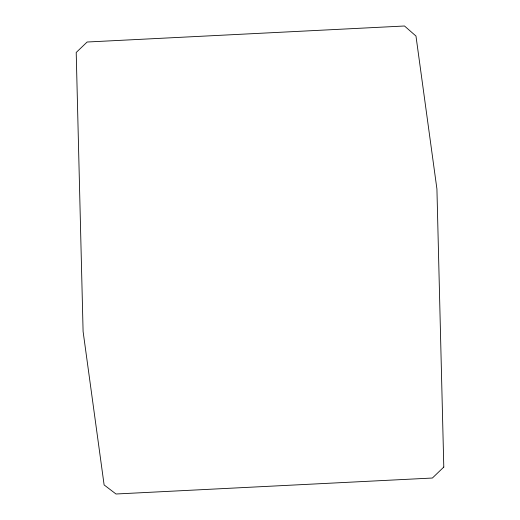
<?xml version="1.0" encoding="UTF-8"?>
<svg xmlns="http://www.w3.org/2000/svg" width="520" height="520" viewBox="0 0 520 520"><rect width="100%" height="100%" fill="white"/><g stroke="black" fill="none" stroke-linecap="round" stroke-linejoin="round"><path stroke-width="0.78" d="M443.794 467.064L432.393 478.029L115.999 494L104.117 484.933L83.096 331.481L76.206 52.475L87.133 42.016L404.501 26L415.974 36.049L436.924 188.988L443.794 467.064"/></g></svg>
